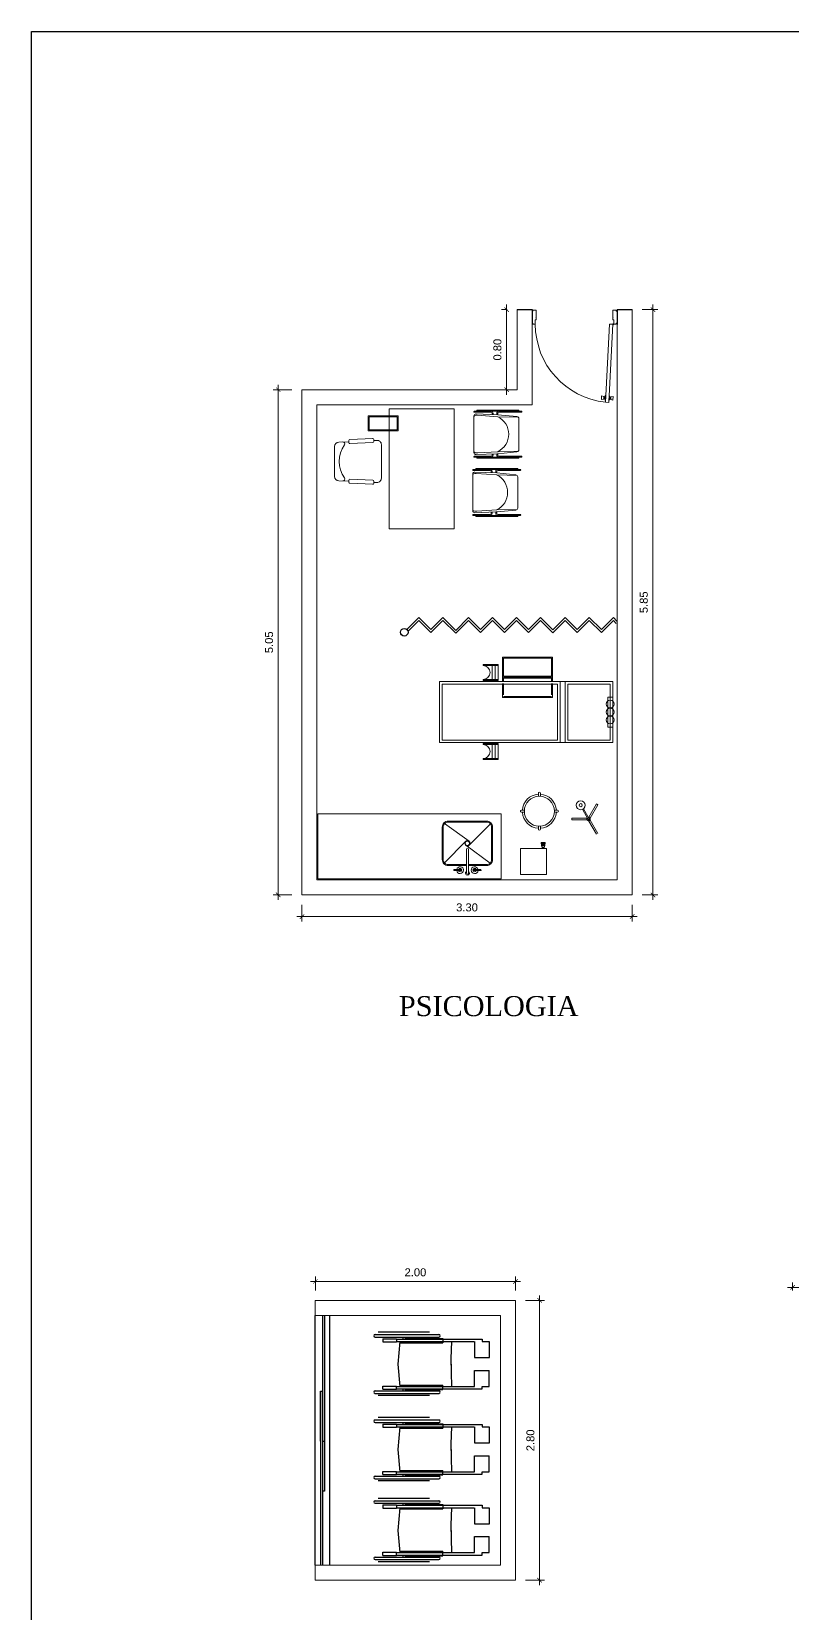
# Model space of a CAD drawing. Header units: metres. Extents: x 249 to 294.6, y -135.5 to -107.4.
# Drawn here: x 248.96 to 256.56, y -123.18 to -107.37 of the extents above; entities that cross this region are included whole.
import ezdxf

# ---------------------------------------------------------------- set-up
doc = ezdxf.new("R2010")
doc.units = ezdxf.units.M
doc.header["$MEASUREMENT"] = 0
doc.linetypes.add('HIDDEN', pattern=[0.375, 0.25, -0.125])
for name, color, linetype, lineweight in [('HATCH', 8, 'Continuous', 9), ('MUROS', 2, 'Continuous', 20), ('PROY', 5, 'HIDDEN', 13), ('PUERTAS', 97, 'Continuous', 13)]:
    doc.layers.add(name, color=color, linetype=linetype, lineweight=lineweight)
doc.styles.add('UNO', font='arial.ttf')
doc.dimstyles.new('EN 50', dxfattribs={"dimtxt": 0.08, "dimasz": 0.045, "dimexe": 0.05, "dimexo": 0.1, "dimgap": 0.05, "dimtad": 1, "dimlfac": -1, "dimzin": 1, "dimdsep": 46, "dimtxsty": 'UNO', "dimblk": 'ARCHTICK', "dimcen": 0.5, "dimdle": 0.05, "dimclrd": 1, "dimclre": 1, "dimclrt": 7, "dimazin": 0, "dimtm": 1e-09, "dimtfac": 1, "dimtix": 1, "dimtmove": 0, "dimatfit": 0, "dimldrblk": 'ARCHTICK', "dimfxl": 1, "dimtolj": 2, "dimlwd": 13, "dimlwe": 13, "dimarcsym": 0})

# ---------------------------------------------------------------- blocks, each defined once
blk = doc.blocks.new('_ArchTick')
at = {"color": 0, "linetype": 'ByBlock', "const_width": 0.15}
blk.add_lwpolyline([(-0.5, -0.5), (0.5, 0.5)], dxfattribs=at)
blk = doc.blocks.new('*D28')
at = {"color": 1, "lineweight": 13, "transparency": 16777216}
for p, q in [((256.516, -119.922), (259.362, -119.922)), ((256.566, -119.951), (256.566, -119.872)), ((259.312, -119.951), (259.312, -119.872))]:
    blk.add_line(p, q, dxfattribs=at)
at = {"layer": 'Defpoints', "color": 0, "transparency": 16777216}
for p in [(259.312, -119.922), (256.566, -120.051), (259.312, -120.051)]:
    blk.add_point(p, dxfattribs=at)
at = {"color": 1, "lineweight": 13, "transparency": 16777216, "xscale": 0.045, "yscale": 0.045, "zscale": 0.045, "rotation": 180}
blk.add_blockref('_ArchTick', (256.566, -119.922), dxfattribs=at)
at = {"color": 1, "lineweight": 13, "transparency": 16777216, "xscale": 0.045, "yscale": 0.045, "zscale": 0.045}
blk.add_blockref('_ArchTick', (259.312, -119.922), dxfattribs=at)
at = {"color": 7, "transparency": 16777216, "insert": (257.939, -119.831), "char_height": 0.08, "attachment_point": 5, "style": 'UNO'}
blk.add_mtext('\\A2;2.75', dxfattribs=at)
blk = doc.blocks.new('*D30')
at = {"color": 1, "lineweight": 13, "transparency": 16777216}
for p, q in [((253.895, -120.051), (254.086, -120.051)), ((254.036, -122.898), (254.036, -120.001)), ((253.895, -122.848), (254.086, -122.848))]:
    blk.add_line(p, q, dxfattribs=at)
at = {"layer": 'Defpoints', "color": 0, "transparency": 16777216}
for p in [(253.795, -120.051), (254.036, -120.051), (253.795, -122.848)]:
    blk.add_point(p, dxfattribs=at)
at = {"color": 1, "lineweight": 13, "transparency": 16777216, "xscale": 0.045, "yscale": 0.045, "zscale": 0.045}
for p, rotation in [((254.036, -120.051), 90), ((254.036, -122.848), 270)]:
    blk.add_blockref('_ArchTick', p, dxfattribs=dict(at, rotation=rotation))
at = {"color": 7, "transparency": 16777216, "insert": (253.945, -121.45), "char_height": 0.08, "attachment_point": 5, "rotation": 90, "style": 'UNO'}
blk.add_mtext('\\A2;2.80', dxfattribs=at)
blk = doc.blocks.new('GILÑF')
for p, q in [((-0.727, 0.321), (-0.215, 0.321)), ((-0.758, 0.294), (-0.121, 0.294)), ((-0.758, 0.269), (-0.121, 0.269)), ((-0.682, 0.252), (-0.682, 0.221)), ((-0.682, 0.252), (-0.545, 0.252)), ((-0.682, 0.221), (-0.545, 0.221)), ((-0.545, 0.252), (-0.545, 0.221)), ((-0.545, 0.249), (-0.081, 0.249)), ((-0.545, 0.224), (-0.081, 0.224)), ((-0.513, 0.224), (-0.533, -0.002)), ((-0.514, 0.212), (-0.081, 0.212)), ((-0.483, 0.269), (-0.483, 0.249)), ((-0.458, 0.269), (-0.458, 0.249)), ((-0.458, 0.256), (-0.081, 0.256)), ((-0.081, 0.256), (-0.081, 0.212)), ((-0.081, 0.249), (0.312, 0.249)), ((-0.081, 0.224), (0.232, 0.224)), ((0.005, 0.224), (-0.001, 0.054)), ((0.234, 0.224), (0.234, 0.064)), ((0.31, 0.224), (0.382, 0.224)), ((0.312, 0.249), (0.312, 0.224)), ((0.382, 0.224), (0.382, 0.064)), ((-0.001, 0.054), (0.001, -0.054)), ((-0.001, 0.054), (-0.001, 0.054)), ((-0.001, 0.054), (0.005, -0.224)), ((0.234, 0.082), (0.234, 0.064)), ((0.234, 0.064), (0.384, 0.064)), ((0.382, 0.087), (0.382, 0.064)), ((-0.533, -0.002), (-0.513, -0.224)), ((0.234, -0.224), (0.234, -0.064)), ((0.234, -0.064), (0.382, -0.064)), ((0.234, -0.078), (0.234, -0.064)), ((0.382, -0.224), (0.382, -0.064)), ((0.382, -0.082), (0.382, -0.064)), ((-0.758, -0.269), (-0.346, -0.269)), ((-0.758, -0.269), (-0.121, -0.269)), ((-0.758, -0.294), (-0.183, -0.294)), ((-0.758, -0.294), (-0.121, -0.294)), ((-0.727, -0.312), (-0.215, -0.312)), ((-0.682, -0.221), (-0.545, -0.221)), ((-0.682, -0.252), (-0.682, -0.221)), ((-0.682, -0.252), (-0.545, -0.252)), ((-0.545, -0.252), (-0.545, -0.221)), ((-0.545, -0.224), (-0.081, -0.224)), ((-0.545, -0.249), (-0.081, -0.249)), ((-0.514, -0.211), (-0.081, -0.211)), ((-0.483, -0.249), (-0.483, -0.269)), ((-0.458, -0.249), (-0.458, -0.269)), ((-0.458, -0.255), (-0.081, -0.255)), ((-0.382, -0.255), (-0.381, -0.255)), ((-0.081, -0.255), (-0.081, -0.211)), ((-0.081, -0.224), (0.234, -0.224)), ((-0.081, -0.249), (0.312, -0.249)), ((0.312, -0.224), (0.382, -0.224)), ((0.312, -0.249), (0.312, -0.224))]:
    blk.add_line(p, q)
for centre, start, end in [((-0.758, 0.281), 90, 270), ((-0.758, 0.281), 90, 270), ((-0.121, 0.281), 270, 90), ((-0.758, -0.281), 90, 270), ((-0.758, -0.281), 90, 270), ((-0.121, -0.281), 270, 90)]:
    blk.add_arc(centre, 0.0125, start, end)
blk = doc.blocks.new('*D32')
at = {"color": 1, "lineweight": 13, "transparency": 16777216}
for p, q in [((251.795, -119.951), (251.795, -119.812)), ((253.795, -119.951), (253.795, -119.812)), ((253.845, -119.862), (251.745, -119.862))]:
    blk.add_line(p, q, dxfattribs=at)
at = {"layer": 'Defpoints', "color": 0, "transparency": 16777216}
for p in [(251.795, -119.862), (251.795, -120.051), (253.795, -120.051)]:
    blk.add_point(p, dxfattribs=at)
at = {"color": 1, "lineweight": 13, "transparency": 16777216, "xscale": 0.045, "yscale": 0.045, "zscale": 0.045, "rotation": 180}
blk.add_blockref('_ArchTick', (251.795, -119.862), dxfattribs=at)
at = {"color": 1, "lineweight": 13, "transparency": 16777216, "xscale": 0.045, "yscale": 0.045, "zscale": 0.045}
blk.add_blockref('_ArchTick', (253.795, -119.862), dxfattribs=at)
at = {"color": 7, "transparency": 16777216, "insert": (252.795, -119.771), "char_height": 0.08, "attachment_point": 5, "style": 'UNO'}
blk.add_mtext('\\A2;2.00', dxfattribs=at)
blk = doc.blocks.new('TARJA')
for p, q in [((-0.014, -0.022), (-0.227, 0.194)), ((0.23, 0.196), (-0.014, 0.018)), ((0.232, -0.198), (0.019, 0.018)), ((0.019, -0.022), (-0.225, -0.2)), ((-0.008, -0.3), (-0.008, -0.06)), ((0.012, -0.3), (0.012, -0.06)), ((-0.134, -0.27), (-0.134, -0.273)), ((-0.134, -0.273), (-0.054, -0.273)), ((-0.127, -0.263), (-0.055, -0.263)), ((0.139, -0.273), (0.058, -0.273)), ((0.132, -0.263), (0.059, -0.263)), ((0.139, -0.27), (0.139, -0.273))]:
    blk.add_line(p, q)
for points in [[(0.012, -0.225), (0.194, -0.225, 0.414214), (0.254, -0.165), (0.254, 0.161, 0.414214), (0.194, 0.221), (-0.19, 0.221, 0.414214), (-0.25, 0.161), (-0.25, -0.165, 0.414214), (-0.19, -0.225), (-0.007, -0.225)], [(0.012, -0.215), (0.194, -0.215, 0.414214), (0.244, -0.165), (0.244, 0.161, 0.414214), (0.194, 0.211), (-0.19, 0.211, 0.414214), (-0.24, 0.161), (-0.24, -0.165, 0.414214), (-0.19, -0.215), (-0.007, -0.215)]]:
    blk.add_lwpolyline(points, format="xyb")
for radius in [0.026, 0.021]:
    blk.add_circle((0.002, -0.002), radius)
for centre, radius, start, end in [((0.002, -0.06), 0.01, 0, 180), ((-0.127, -0.27), 0.00711, 89.9822, 179.9822), ((-0.07, -0.27), 0.0345, 185.2545, 168.7617), ((-0.07, -0.27), 0.0167, 190.9013, 156.3336), ((0.002, -0.3), 0.02, 120, 60), ((0.002, -0.3), 0.01, 180, 0), ((0.075, -0.27), 0.0345, 11.2383, 354.7455), ((0.075, -0.27), 0.0167, 23.6664, 349.0987), ((0.132, -0.27), 0.00711, 0.0178, 90.0178)]:
    blk.add_arc(centre, radius, start, end)
blk = doc.blocks.new('CESTO')
for points in [[(-0.077, 0.159), (0.073, 0.159), (0.073, -0.141), (-0.077, -0.141)], [(-0.067, 0.149), (0.063, 0.149), (0.063, -0.131), (-0.067, -0.131)]]:
    blk.add_lwpolyline(points, close=True)
blk = doc.blocks.new('gkgk')
for p, q in [((-0.037, 0.806), (-0.039, 0.766)), ((-0.015, 0.77), (-0.039, 0.766)), ((-0.013, 0.8), (-0.037, 0.806)), ((-0.035, 0.002), (0.008, 0.83)), ((-0.014, 0.776), (-0.015, 0.77)), ((-0.014, 0.776), (-0.013, 0.794)), ((-0.01, 0.776), (-0.014, 0.776)), ((-0.013, 0.794), (-0.013, 0.8)), ((-0.009, 0.793), (-0.013, 0.794)), ((-0.01, 0.776), (-0.009, 0.793)), ((-0.01, 0.776), (-0.01, 0.773)), ((-0.006, 0.773), (-0.01, 0.773)), ((-0.009, 0.793), (-0.009, 0.796)), ((-0.005, 0.796), (-0.009, 0.796)), ((-0.006, 0.773), (-0.007, 0.77)), ((-0.003, 0.77), (-0.007, 0.77)), ((-0.006, 0.773), (-0.005, 0.796)), ((-0.001, 0.798), (-0.005, 0.799)), ((-0.005, 0.796), (-0.005, 0.799)), ((-0.003, 0.77), (-0.001, 0.798)), ((0.003, 0.758), (-0.003, 0.77)), ((0.006, 0.81), (-0.001, 0.798)), ((0.043, 0.828), (0, 0)), ((0.003, 0.758), (0.006, 0.81)), ((0.005, 0.758), (0.003, 0.758)), ((0.007, 0.81), (0.006, 0.81)), ((0.008, 0.83), (0.043, 0.828)), ((0.04, 0.756), (0.041, 0.756)), ((0.041, 0.756), (0.044, 0.808)), ((0.041, 0.782), (0.041, 0.782)), ((0.041, 0.782), (0.041, 0.782)), ((0.041, 0.756), (0.048, 0.767)), ((0.042, 0.808), (0.044, 0.808)), ((0.044, 0.808), (0.05, 0.796)), ((0.048, 0.767), (0.05, 0.796)), ((0.048, 0.767), (0.052, 0.767)), ((0.05, 0.796), (0.054, 0.796)), ((0.052, 0.77), (0.053, 0.792)), ((0.052, 0.77), (0.056, 0.77)), ((0.052, 0.77), (0.052, 0.767)), ((0.053, 0.792), (0.054, 0.796)), ((0.053, 0.792), (0.057, 0.792)), ((0.056, 0.772), (0.057, 0.79)), ((0.056, 0.772), (0.06, 0.772)), ((0.056, 0.772), (0.056, 0.77)), ((0.057, 0.79), (0.057, 0.792)), ((0.057, 0.79), (0.061, 0.79)), ((0.06, 0.772), (0.061, 0.79)), ((0.06, 0.772), (0.06, 0.766)), ((0.06, 0.766), (0.084, 0.76)), ((0.061, 0.79), (0.062, 0.796)), ((0.062, 0.796), (0.086, 0.799)), ((0.086, 0.799), (0.084, 0.76)), ((-0.07, 0.002), (-0.045, 0.002)), ((-0.07, 0.002), (-0.07, -0.008)), ((-0.045, 0.002), (-0.045, -0.043)), ((-0.035, 0.002), (0, 0)), ((0.785, 0.002), (0.785, -0.043)), ((0.81, 0.002), (0.785, 0.002)), ((0.81, 0.002), (0.81, -0.008)), ((-0.08, -0.008), (-0.08, -0.138)), ((-0.08, -0.008), (-0.07, -0.008)), ((-0.08, -0.138), (-0.07, -0.138)), ((-0.07, -0.138), (-0.07, -0.148)), ((-0.07, -0.148), (-0.035, -0.148)), ((-0.035, -0.043), (-0.045, -0.043)), ((-0.045, -0.073), (-0.045, -0.073)), ((-0.045, -0.073), (-0.045, -0.073)), ((-0.035, -0.043), (-0.035, -0.148)), ((-0.035, -0.148), (-0.035, -0.043)), ((0.775, -0.043), (0.775, -0.148)), ((0.775, -0.148), (0.775, -0.043)), ((0.775, -0.043), (0.785, -0.043)), ((0.81, -0.148), (0.775, -0.148)), ((0.785, -0.073), (0.785, -0.073)), ((0.785, -0.073), (0.785, -0.073)), ((0.82, -0.008), (0.81, -0.008)), ((0.82, -0.138), (0.81, -0.138)), ((0.81, -0.138), (0.81, -0.148)), ((0.82, -0.008), (0.82, -0.138))]:
    blk.add_line(p, q)
at = {"ltscale": 0.25}
blk.add_circle((-0.04, 0.002), 0.005, dxfattribs=at)
blk.add_arc((-0.045, 0.002), 0.83, 360, 83.893)
blk = doc.blocks.new('*D45')
at = {"color": 1, "lineweight": 13, "transparency": 16777216}
for p, q in [((251.661, -116.099), (251.661, -116.265)), ((254.961, -116.099), (254.961, -116.265)), ((251.611, -116.215), (255.011, -116.215))]:
    blk.add_line(p, q, dxfattribs=at)
at = {"layer": 'Defpoints', "color": 0, "transparency": 16777216}
for p in [(251.661, -115.999), (254.961, -115.999), (254.961, -116.215)]:
    blk.add_point(p, dxfattribs=at)
at = {"color": 1, "lineweight": 13, "transparency": 16777216, "xscale": 0.045, "yscale": 0.045, "zscale": 0.045, "rotation": 180}
blk.add_blockref('_ArchTick', (251.661, -116.215), dxfattribs=at)
at = {"color": 1, "lineweight": 13, "transparency": 16777216, "xscale": 0.045, "yscale": 0.045, "zscale": 0.045}
blk.add_blockref('_ArchTick', (254.961, -116.215), dxfattribs=at)
at = {"color": 7, "transparency": 16777216, "insert": (253.311, -116.124), "char_height": 0.08, "attachment_point": 5, "style": 'UNO'}
blk.add_mtext('\\A2;3.30', dxfattribs=at)
blk = doc.blocks.new('*D46')
at = {"color": 1, "lineweight": 13, "transparency": 16777216}
for p, q in [((251.561, -110.949), (251.373, -110.949)), ((251.423, -116.049), (251.423, -110.899)), ((251.561, -115.999), (251.373, -115.999))]:
    blk.add_line(p, q, dxfattribs=at)
at = {"layer": 'Defpoints', "color": 0, "transparency": 16777216}
for p in [(251.423, -110.949), (251.661, -110.949), (251.661, -115.999)]:
    blk.add_point(p, dxfattribs=at)
at = {"color": 1, "lineweight": 13, "transparency": 16777216, "xscale": 0.045, "yscale": 0.045, "zscale": 0.045}
for p, rotation in [((251.423, -110.949), 90), ((251.423, -115.999), 270)]:
    blk.add_blockref('_ArchTick', p, dxfattribs=dict(at, rotation=rotation))
at = {"color": 7, "transparency": 16777216, "insert": (251.332, -113.474), "char_height": 0.08, "attachment_point": 5, "rotation": 90, "style": 'UNO'}
blk.add_mtext('\\A2;5.05', dxfattribs=at)
blk = doc.blocks.new('*D47')
at = {"color": 1, "lineweight": 13, "transparency": 16777216}
for p, q in [((253.711, -110.149), (253.656, -110.149)), ((253.706, -110.999), (253.706, -110.099)), ((253.711, -110.949), (253.656, -110.949))]:
    blk.add_line(p, q, dxfattribs=at)
at = {"layer": 'Defpoints', "color": 0, "transparency": 16777216}
for p in [(253.706, -110.149), (253.811, -110.149), (253.811, -110.949)]:
    blk.add_point(p, dxfattribs=at)
at = {"color": 1, "lineweight": 13, "transparency": 16777216, "xscale": 0.045, "yscale": 0.045, "zscale": 0.045}
for p, rotation in [((253.706, -110.149), 90), ((253.706, -110.949), 270)]:
    blk.add_blockref('_ArchTick', p, dxfattribs=dict(at, rotation=rotation))
at = {"color": 7, "transparency": 16777216, "insert": (253.615, -110.549), "char_height": 0.08, "attachment_point": 5, "rotation": 90, "style": 'UNO'}
blk.add_mtext('\\A2;0.80', dxfattribs=at)
blk = doc.blocks.new('*D48')
at = {"color": 1, "lineweight": 13, "transparency": 16777216}
for p, q in [((255.061, -110.149), (255.219, -110.149)), ((255.169, -110.099), (255.169, -116.049)), ((255.061, -115.999), (255.219, -115.999))]:
    blk.add_line(p, q, dxfattribs=at)
at = {"layer": 'Defpoints', "color": 0, "transparency": 16777216}
for p in [(254.961, -110.149), (254.961, -115.999), (255.169, -115.999)]:
    blk.add_point(p, dxfattribs=at)
at = {"color": 1, "lineweight": 13, "transparency": 16777216, "xscale": 0.045, "yscale": 0.045, "zscale": 0.045}
for p, rotation in [((255.169, -110.149), 90), ((255.169, -115.999), 270)]:
    blk.add_blockref('_ArchTick', p, dxfattribs=dict(at, rotation=rotation))
at = {"color": 7, "transparency": 16777216, "insert": (255.078, -113.074), "char_height": 0.08, "attachment_point": 5, "rotation": 90, "style": 'UNO'}
blk.add_mtext('\\A2;5.85', dxfattribs=at)

msp = doc.modelspace()

# ---------------------------------------------------------------- linework, layer by layer
for p, q in [((253.811, -110.149), (253.961, -110.149)), ((253.961, -110.149), (253.961, -110.299)), ((254.811, -110.149), (254.961, -110.149)), ((254.811, -110.149), (254.811, -110.299)), ((251.793, -122.698), (251.793, -120.201)), ((251.865, -120.201), (251.865, -122.698)), ((251.885, -120.201), (251.885, -121.959)), ((251.94, -122.698), (251.94, -120.201)), ((251.845, -120.959), (251.845, -122.698)), ((251.845, -121.459), (251.845, -120.959)), ((251.845, -120.959), (251.865, -120.959)), ((251.865, -121.459), (251.885, -121.459)), ((251.885, -121.459), (251.885, -121.959)), ((251.885, -121.959), (251.865, -121.959))]:
    msp.add_line(p, q)
msp.add_lwpolyline([(248.958, -107.37), (294.573, -107.37), (294.573, -135.504), (248.958, -135.504)], close=True)
msp.add_circle((252.683, -113.374), 0.038)
at = {"layer": 'HATCH'}
for p, q in [((253.379, -111.219), (253.379, -111.211)), ((253.379, -111.219), (253.379, -111.23)), ((253.379, -111.561), (253.379, -111.225)), ((253.391, -111.164), (253.383, -111.164)), ((253.391, -111.174), (253.383, -111.174)), ((253.552, -111.164), (253.391, -111.164)), ((253.552, -111.174), (253.391, -111.174)), ((253.412, -111.205), (253.399, -111.205)), ((253.619, -111.199), (253.4, -111.191)), ((253.829, -111.154), (253.409, -111.154)), ((253.409, -111.164), (253.409, -111.154)), ((253.412, -111.205), (253.619, -111.219)), ((253.631, -111.164), (253.534, -111.164)), ((253.562, -111.197), (253.562, -111.184)), ((253.609, -111.164), (253.572, -111.164)), ((253.572, -111.198), (253.572, -111.184)), ((253.609, -111.164), (253.631, -111.164)), ((253.619, -111.164), (253.609, -111.164)), ((253.609, -111.184), (253.609, -111.199)), ((253.619, -111.164), (253.64, -111.164)), ((253.619, -111.184), (253.619, -111.199)), ((253.619, -111.199), (253.619, -111.184)), ((253.81, -111.218), (253.619, -111.199)), ((253.619, -111.219), (253.823, -111.225)), ((253.846, -111.164), (253.629, -111.164)), ((253.829, -111.174), (253.629, -111.174)), ((253.629, -111.174), (253.646, -111.174)), ((253.64, -111.164), (253.854, -111.164)), ((253.646, -111.174), (253.829, -111.174)), ((253.829, -111.164), (253.829, -111.154)), ((253.829, -111.174), (253.846, -111.174)), ((253.829, -111.55), (253.829, -111.238)), ((253.846, -111.164), (253.854, -111.164)), ((253.846, -111.174), (253.854, -111.174)), ((252.138, -111.448), (252.368, -111.438)), ((252.378, -111.447), (252.379, -111.467)), ((251.987, -111.516), (251.987, -111.817)), ((252.028, -111.473), (252.129, -111.469)), ((252.129, -111.459), (252.13, -111.479)), ((252.14, -111.488), (252.37, -111.478)), ((252.379, -111.457), (252.41, -111.456)), ((252.455, -111.498), (252.455, -111.834)), ((253.379, -111.552), (253.379, -111.552)), ((253.379, -111.569), (253.379, -111.552)), ((253.379, -111.569), (253.379, -111.578)), ((253.408, -111.581), (253.399, -111.581)), ((253.609, -111.59), (253.4, -111.598)), ((253.408, -111.581), (253.419, -111.581)), ((253.419, -111.581), (253.619, -111.569)), ((253.562, -111.591), (253.562, -111.604)), ((253.572, -111.591), (253.572, -111.604)), ((253.609, -111.59), (253.619, -111.589)), ((253.609, -111.59), (253.609, -111.604)), ((253.823, -111.564), (253.619, -111.569)), ((253.619, -111.569), (253.619, -111.569)), ((253.81, -111.57), (253.619, -111.589)), ((253.619, -111.604), (253.619, -111.589)), ((253.619, -111.604), (253.619, -111.589)), ((253.81, -111.57), (253.81, -111.57)), ((253.38, -111.746), (253.372, -111.746)), ((253.38, -111.756), (253.372, -111.756)), ((253.541, -111.746), (253.38, -111.746)), ((253.541, -111.756), (253.38, -111.756)), ((253.39, -111.614), (253.383, -111.614)), ((253.39, -111.624), (253.383, -111.624)), ((253.552, -111.614), (253.39, -111.614)), ((253.39, -111.614), (253.552, -111.614)), ((253.39, -111.614), (253.39, -111.614)), ((253.552, -111.624), (253.39, -111.624)), ((253.39, -111.624), (253.39, -111.624)), ((253.409, -111.624), (253.39, -111.624)), ((253.818, -111.736), (253.398, -111.736)), ((253.398, -111.746), (253.398, -111.736)), ((253.409, -111.634), (253.409, -111.624)), ((253.409, -111.634), (253.409, -111.624)), ((253.409, -111.634), (253.409, -111.624)), ((253.409, -111.624), (253.439, -111.624)), ((253.409, -111.634), (253.409, -111.624)), ((253.409, -111.634), (253.409, -111.624)), ((253.829, -111.634), (253.409, -111.634)), ((253.409, -111.634), (253.829, -111.634)), ((253.62, -111.746), (253.523, -111.746)), ((253.551, -111.779), (253.551, -111.766)), ((253.629, -111.624), (253.552, -111.624)), ((253.598, -111.746), (253.561, -111.746)), ((253.561, -111.779), (253.561, -111.766)), ((253.572, -111.614), (253.572, -111.614)), ((253.598, -111.746), (253.62, -111.746)), ((253.608, -111.746), (253.598, -111.746)), ((253.598, -111.766), (253.598, -111.781)), ((253.608, -111.746), (253.629, -111.746)), ((253.608, -111.766), (253.608, -111.781)), ((253.608, -111.781), (253.608, -111.766)), ((253.835, -111.746), (253.618, -111.746)), ((253.818, -111.756), (253.618, -111.756)), ((253.618, -111.756), (253.635, -111.756)), ((253.629, -111.614), (253.846, -111.614)), ((253.847, -111.614), (253.629, -111.614)), ((253.629, -111.624), (253.846, -111.624)), ((253.629, -111.746), (253.843, -111.746)), ((253.635, -111.756), (253.818, -111.756)), ((253.829, -111.624), (253.799, -111.624)), ((253.818, -111.746), (253.818, -111.736)), ((253.818, -111.756), (253.835, -111.756)), ((253.829, -111.634), (253.829, -111.624)), ((253.829, -111.634), (253.829, -111.624)), ((253.829, -111.624), (253.846, -111.624)), ((253.829, -111.634), (253.829, -111.624)), ((253.829, -111.634), (253.829, -111.624)), ((253.829, -111.634), (253.829, -111.624)), ((253.835, -111.746), (253.843, -111.746)), ((253.835, -111.756), (253.843, -111.756)), ((253.846, -111.614), (253.843, -111.614)), ((253.845, -111.624), (253.854, -111.624)), ((253.845, -111.624), (253.846, -111.624)), ((253.847, -111.614), (253.85, -111.614)), ((253.85, -111.614), (253.854, -111.614)), ((252.028, -111.86), (252.129, -111.864)), ((252.129, -111.874), (252.13, -111.854)), ((252.138, -111.885), (252.368, -111.895)), ((252.14, -111.845), (252.37, -111.855)), ((252.378, -111.886), (252.379, -111.866)), ((252.379, -111.876), (252.41, -111.877)), ((253.368, -111.801), (253.368, -111.793)), ((253.368, -111.801), (253.368, -111.812)), ((253.368, -112.142), (253.368, -111.807)), ((253.401, -111.787), (253.388, -111.787)), ((253.608, -111.781), (253.389, -111.773)), ((253.401, -111.787), (253.608, -111.801)), ((253.799, -111.8), (253.608, -111.781)), ((253.608, -111.801), (253.812, -111.806)), ((253.818, -112.132), (253.818, -111.82)), ((253.368, -112.133), (253.368, -112.133)), ((253.368, -112.151), (253.368, -112.133)), ((253.368, -112.151), (253.368, -112.159)), ((253.379, -112.196), (253.372, -112.196)), ((253.379, -112.206), (253.372, -112.206)), ((253.541, -112.196), (253.379, -112.196)), ((253.379, -112.196), (253.541, -112.196)), ((253.379, -112.196), (253.379, -112.196)), ((253.541, -112.206), (253.379, -112.206)), ((253.379, -112.206), (253.379, -112.206)), ((253.398, -112.206), (253.379, -112.206)), ((253.397, -112.162), (253.388, -112.162)), ((253.598, -112.171), (253.389, -112.179)), ((253.397, -112.162), (253.408, -112.162)), ((253.398, -112.216), (253.398, -112.206)), ((253.398, -112.216), (253.398, -112.206)), ((253.398, -112.216), (253.398, -112.206)), ((253.398, -112.206), (253.428, -112.206)), ((253.398, -112.216), (253.398, -112.206)), ((253.398, -112.216), (253.398, -112.206)), ((253.818, -112.216), (253.398, -112.216)), ((253.398, -112.216), (253.818, -112.216)), ((253.408, -112.162), (253.608, -112.151)), ((253.618, -112.206), (253.541, -112.206)), ((253.551, -112.173), (253.551, -112.186)), ((253.561, -112.173), (253.561, -112.186)), ((253.561, -112.196), (253.561, -112.196)), ((253.598, -112.171), (253.598, -112.186)), ((253.598, -112.171), (253.608, -112.171)), ((253.812, -112.146), (253.608, -112.151)), ((253.608, -112.151), (253.608, -112.151)), ((253.799, -112.152), (253.608, -112.171)), ((253.608, -112.186), (253.608, -112.171)), ((253.608, -112.186), (253.608, -112.171)), ((253.618, -112.196), (253.835, -112.196)), ((253.836, -112.196), (253.618, -112.196)), ((253.618, -112.206), (253.835, -112.206)), ((253.818, -112.206), (253.788, -112.206)), ((253.799, -112.152), (253.799, -112.152)), ((253.818, -112.216), (253.818, -112.206)), ((253.818, -112.216), (253.818, -112.206)), ((253.818, -112.206), (253.835, -112.206)), ((253.818, -112.216), (253.818, -112.206)), ((253.818, -112.216), (253.818, -112.206)), ((253.818, -112.216), (253.818, -112.206)), ((253.835, -112.196), (253.832, -112.196)), ((253.834, -112.206), (253.843, -112.206)), ((253.834, -112.206), (253.835, -112.206)), ((253.836, -112.196), (253.839, -112.196)), ((253.839, -112.196), (253.843, -112.196)), ((254.166, -113.624), (253.666, -113.624)), ((253.666, -113.624), (253.666, -113.867)), ((253.676, -113.634), (254.156, -113.634)), ((253.676, -113.634), (253.676, -113.814)), ((254.156, -113.634), (254.156, -113.814)), ((254.166, -113.865), (254.166, -113.624)), ((253.471, -113.696), (253.621, -113.696)), ((253.471, -113.696), (253.471, -113.706)), ((253.471, -113.706), (253.621, -113.706)), ((253.561, -113.846), (253.561, -113.706)), ((253.591, -113.846), (253.591, -113.706)), ((253.621, -113.856), (253.621, -113.696)), ((253.666, -113.824), (254.166, -113.824)), ((253.676, -113.814), (254.156, -113.814)), ((253.037, -114.476), (253.037, -113.866)), ((253.037, -113.866), (254.767, -113.866)), ((253.062, -114.451), (253.062, -113.891)), ((253.062, -113.891), (254.217, -113.891)), ((253.471, -113.846), (253.621, -113.846)), ((253.471, -113.846), (253.471, -113.856)), ((253.471, -113.856), (253.621, -113.856)), ((253.666, -114.024), (253.666, -113.885)), ((253.676, -113.834), (254.156, -113.834)), ((253.676, -113.834), (253.676, -113.867)), ((253.676, -113.885), (253.676, -113.998)), ((254.156, -113.834), (254.156, -113.865)), ((254.156, -113.885), (254.156, -113.998)), ((254.166, -114.024), (254.166, -113.885)), ((254.217, -113.891), (254.217, -114.451)), ((254.242, -113.866), (254.242, -114.474)), ((254.292, -113.866), (254.292, -114.474)), ((254.742, -113.891), (254.317, -113.891)), ((254.317, -113.891), (254.317, -114.451)), ((254.742, -114.451), (254.742, -113.891)), ((254.767, -113.866), (254.767, -114.476)), ((253.666, -114.024), (254.166, -114.024)), ((253.676, -114.014), (254.156, -114.014)), ((254.718, -114.022), (254.768, -114.022)), ((254.718, -114.322), (254.718, -114.022)), ((254.768, -114.022), (254.768, -114.322)), ((254.217, -114.451), (253.062, -114.451)), ((254.317, -114.451), (254.742, -114.451)), ((254.768, -114.322), (254.718, -114.322)), ((254.767, -114.476), (253.037, -114.476)), ((253.471, -114.486), (253.621, -114.486)), ((253.471, -114.496), (253.471, -114.486)), ((253.471, -114.496), (253.621, -114.496)), ((253.561, -114.496), (253.561, -114.636)), ((253.591, -114.496), (253.591, -114.636)), ((253.621, -114.486), (253.621, -114.646)), ((253.471, -114.636), (253.621, -114.636)), ((253.471, -114.646), (253.471, -114.636)), ((253.471, -114.646), (253.621, -114.646)), ((254.024, -114.982), (254.024, -115.013)), ((254.044, -115.013), (254.044, -114.982)), ((254.529, -115.222), (254.606, -115.089)), ((254.62, -115.097), (254.606, -115.089)), ((253.885, -115.152), (253.854, -115.152)), ((253.854, -115.172), (253.885, -115.172)), ((254.184, -115.152), (254.214, -115.152)), ((254.214, -115.172), (254.184, -115.172)), ((254.357, -115.233), (254.357, -115.249)), ((254.357, -115.233), (254.51, -115.233)), ((254.523, -115.244), (254.465, -115.143)), ((254.532, -115.238), (254.474, -115.138)), ((254.51, -115.233), (254.515, -115.23)), ((254.51, -115.233), (254.51, -115.249)), ((254.524, -115.225), (254.529, -115.222)), ((254.543, -115.23), (254.529, -115.222)), ((254.543, -115.23), (254.62, -115.097)), ((254.543, -115.23), (254.543, -115.252)), ((254.024, -115.342), (254.024, -115.312)), ((254.044, -115.312), (254.044, -115.342)), ((254.357, -115.249), (254.51, -115.249)), ((254.529, -115.26), (254.51, -115.249)), ((254.543, -115.252), (254.529, -115.26)), ((254.529, -115.26), (254.606, -115.393)), ((254.543, -115.252), (254.62, -115.385)), ((253.845, -115.534), (254.073, -115.534)), ((254.052, -115.478), (254.093, -115.478)), ((254.052, -115.483), (254.092, -115.483)), ((254.053, -115.488), (254.091, -115.488)), ((254.054, -115.493), (254.09, -115.493)), ((254.055, -115.498), (254.09, -115.498)), ((254.056, -115.503), (254.089, -115.503)), ((254.057, -115.508), (254.088, -115.508)), ((254.07, -115.524), (254.07, -115.534)), ((254.075, -115.524), (254.075, -115.534))]:
    msp.add_line(p, q, dxfattribs=at)
for points in [[(252.534, -112.34), (252.534, -111.139), (253.184, -111.139), (253.184, -112.34)], [(253.652, -115.188), (253.652, -115.838), (251.819, -115.838), (251.819, -115.188)], [(253.845, -115.794), (253.845, -115.534), (254.105, -115.534), (254.105, -115.794)]]:
    msp.add_lwpolyline(points, close=True, dxfattribs=at)
msp.add_lwpolyline([(254.085, -115.52), (254.093, -115.48, 0.487928), (254.088, -115.474), (254.057, -115.474, 0.487928), (254.052, -115.48), (254.059, -115.52, 0.344151), (254.064, -115.524), (254.081, -115.524, 0.344151)], format="xyb", close=True, dxfattribs=at)
for centre, radius in [((253.384, -111.169), 0.005), ((253.854, -111.169), 0.005), ((253.373, -111.751), 0.005), ((253.384, -111.619), 0.005), ((253.843, -111.751), 0.005), ((253.854, -111.619), 0.005), ((253.373, -112.201), 0.005), ((253.843, -112.201), 0.005), ((254.742, -114.091), 0.0393), ((254.742, -114.171), 0.0393), ((254.742, -114.25), 0.0393), ((254.034, -115.162), 0.15), ((254.447, -115.102), 0.0448), ((254.447, -115.102), 0.016)]:
    msp.add_circle(centre, radius, dxfattribs=at)
for centre, radius, start, end in [((253.399, -111.211), 0.02, 85.2364, 180), ((253.399, -111.225), 0.02, 90, 180), ((253.552, -111.184), 0.02, 0, 90), ((253.552, -111.184), 0.01, 0, 90), ((253.629, -111.184), 0.02, 90, 180), ((253.629, -111.184), 0.01, 90, 180), ((253.534, -111.394), 0.194, 295.6954, 64.3046), ((253.809, -111.238), 0.02, 0, 87.2737), ((252.139, -111.458), 0.01, 92.6026, 182.6026), ((252.368, -111.448), 0.01, 2.6026, 92.6026), ((252.03, -111.516), 0.0425, 92.6026, 180), ((252.304, -111.666), 0.272, 142.675, 217.2182), ((252.07, -111.491), 0.02, 330.1097, 95.8735), ((252.14, -111.478), 0.01, 182.6026, 272.6026), ((252.369, -111.468), 0.01, 272.6026, 2.6026), ((252.412, -111.498), 0.0425, 0, 92.6026), ((253.399, -111.561), 0.02, 180, 270), ((253.399, -111.578), 0.02, 180, 274.7636), ((253.552, -111.604), 0.02, 270, 0), ((253.552, -111.604), 0.01, 270, 0), ((253.629, -111.604), 0.02, 180, 270), ((253.629, -111.604), 0.01, 180, 270), ((253.629, -111.604), 0.01, 180, 270), ((253.809, -111.55), 0.02, 272.7263, 0), ((253.541, -111.766), 0.02, 0, 90), ((253.541, -111.766), 0.01, 0, 90), ((253.618, -111.766), 0.02, 90, 180), ((253.618, -111.766), 0.01, 90, 180), ((252.03, -111.817), 0.0425, 180, 267.3974), ((252.07, -111.841), 0.02, 264.1265, 29.8903), ((252.139, -111.875), 0.01, 177.3974, 267.3974), ((252.14, -111.855), 0.01, 87.3974, 177.3974), ((252.368, -111.885), 0.01, 267.3974, 357.3974), ((252.369, -111.865), 0.01, 357.3974, 87.3974), ((252.412, -111.834), 0.0425, 267.3974, 0), ((253.388, -111.793), 0.02, 85.2364, 180), ((253.388, -111.807), 0.02, 90, 180), ((253.523, -111.976), 0.194, 295.6954, 64.3046), ((253.798, -111.82), 0.02, 0, 87.2737), ((253.388, -112.142), 0.02, 180, 270), ((253.388, -112.159), 0.02, 180, 274.7636), ((253.541, -112.186), 0.02, 270, 0), ((253.541, -112.186), 0.01, 270, 0), ((253.618, -112.186), 0.02, 180, 270), ((253.618, -112.186), 0.01, 180, 270), ((253.618, -112.186), 0.01, 180, 270), ((253.798, -112.132), 0.02, 272.7263, 0), ((253.471, -113.776), 0.07, 270.1612, 89.8388), ((253.471, -114.566), 0.07, 270.1612, 89.8388), ((254.034, -115.162), 0.17, 93.3723, 176.6277), ((254.034, -114.982), 0.01, 0, 180), ((254.034, -115.162), 0.17, 3.3723, 86.6277), ((253.854, -115.162), 0.01, 90, 270), ((254.034, -115.162), 0.17, 183.3723, 266.6277), ((254.034, -115.162), 0.17, 273.3723, 356.6277), ((254.214, -115.162), 0.01, 270, 90), ((254.528, -115.241), 0.0096, 152.231, 87.769), ((254.528, -115.241), 0.00512, 210, 30), ((254.034, -115.342), 0.01, 180, 0)]:
    msp.add_arc(centre, radius, start, end, dxfattribs=at)
at = {"layer": 'MUROS'}
for p, q in [((253.811, -110.149), (253.811, -110.949)), ((253.961, -110.149), (253.961, -111.099)), ((254.811, -115.849), (254.811, -110.149)), ((254.961, -115.999), (254.961, -110.149)), ((251.661, -110.949), (253.811, -110.949)), ((251.661, -115.999), (251.661, -110.949)), ((251.811, -111.099), (253.961, -111.099)), ((251.811, -115.849), (251.811, -111.099)), ((251.811, -115.849), (254.811, -115.849)), ((251.661, -115.999), (254.961, -115.999)), ((253.795, -120.051), (251.793, -120.051)), ((251.793, -120.051), (251.793, -120.201)), ((253.795, -120.051), (253.795, -122.848)), ((251.793, -120.201), (253.645, -120.201)), ((253.645, -120.201), (253.645, -122.698)), ((251.793, -122.848), (251.793, -122.698)), ((251.793, -122.698), (253.645, -122.698)), ((253.795, -122.848), (251.793, -122.848))]:
    msp.add_line(p, q, dxfattribs=at)
at = {"layer": 'PROY', "ltscale": 0.8}
for p, q in [((252.71, -113.347), (252.83, -113.227)), ((252.72, -113.365), (252.83, -113.255)), ((252.95, -113.347), (252.83, -113.227)), ((252.95, -113.375), (252.83, -113.255)), ((252.95, -113.347), (253.07, -113.227)), ((252.95, -113.375), (253.07, -113.255)), ((253.198, -113.355), (253.07, -113.227)), ((253.198, -113.383), (253.07, -113.255)), ((253.198, -113.355), (253.326, -113.227)), ((253.198, -113.383), (253.326, -113.255)), ((253.446, -113.347), (253.326, -113.227)), ((253.446, -113.375), (253.326, -113.255)), ((253.446, -113.347), (253.566, -113.227)), ((253.446, -113.375), (253.566, -113.255)), ((253.686, -113.347), (253.566, -113.227)), ((253.686, -113.375), (253.566, -113.255)), ((253.686, -113.347), (253.807, -113.227)), ((253.686, -113.375), (253.807, -113.255)), ((253.927, -113.347), (253.807, -113.227)), ((253.927, -113.375), (253.807, -113.255)), ((253.927, -113.347), (254.047, -113.227)), ((253.927, -113.375), (254.047, -113.255)), ((254.17, -113.35), (254.047, -113.227)), ((254.17, -113.378), (254.047, -113.255)), ((254.17, -113.35), (254.293, -113.227)), ((254.17, -113.378), (254.293, -113.255)), ((254.413, -113.347), (254.293, -113.227)), ((254.413, -113.375), (254.293, -113.255)), ((254.413, -113.347), (254.533, -113.227)), ((254.413, -113.375), (254.533, -113.255)), ((254.654, -113.347), (254.533, -113.227)), ((254.654, -113.375), (254.533, -113.255)), ((254.654, -113.347), (254.774, -113.227)), ((254.654, -113.375), (254.774, -113.255)), ((254.81, -113.264), (254.774, -113.227)), ((254.803, -113.285), (254.774, -113.255))]:
    msp.add_line(p, q, dxfattribs=at)

# ---------------------------------------------------------------- block references
for p in [(253.151, -120.687), (253.151, -121.54), (253.151, -122.348)]:
    msp.add_blockref('GILÑF', p)
at = {"layer": 'HATCH', "xscale": -1, "rotation": 270}
msp.add_blockref('CESTO', (252.464, -111.284), dxfattribs=at)
at = {"layer": 'HATCH', "xscale": -1}
msp.add_blockref('TARJA', (253.317, -115.481), dxfattribs=at)
at = {"layer": 'PUERTAS', "xscale": 0.9444444444445139, "yscale": 0.9444444444445139, "zscale": 0.9444444444445139, "rotation": 180.0000000002858}
msp.add_blockref('gkgk', (254.735, -110.293), dxfattribs=at)

# ---------------------------------------------------------------- texts
at = {"insert": (252.63, -117.01), "char_height": 0.2, "width": 3.80694, "attachment_point": 1}
msp.add_mtext('{\\fTimes New Roman|b0|i0|c0|p18;\\C2;PSICOLOGIA}', dxfattribs=at)

# ---------------------------------------------------------------- dimensions: what is measured, and where the dimension line sits
for base, p1, p2, picture, middle in [((253.706, -110.149), (253.811, -110.949), (253.811, -110.149), '*D47', (253.615, -110.549)), ((255.169, -115.999), (254.961, -110.149), (254.961, -115.999), '*D48', (255.078, -113.074)), ((251.423, -110.949), (251.661, -115.999), (251.661, -110.949), '*D46', (251.332, -113.474)), ((254.036, -120.051), (253.795, -122.848), (253.795, -120.051), '*D30', (253.945, -121.45))]:
    dim = msp.add_linear_dim(base=base, p1=p1, p2=p2, angle=90, dimstyle='EN 50')
    dim.commit()
    dim.dimension.update_dxf_attribs({"geometry": picture, "text_midpoint": middle})
for base, p1, p2, picture, middle in [((254.961, -116.215), (251.661, -115.999), (254.961, -115.999), '*D45', (253.311, -116.124)), ((251.795, -119.862), (253.795, -120.051), (251.795, -120.051), '*D32', (252.795, -119.771)), ((259.312, -119.922), (256.566, -120.051), (259.312, -120.051), '*D28', (257.939, -119.831))]:
    dim = msp.add_linear_dim(base=base, p1=p1, p2=p2, dimstyle='EN 50')
    dim.commit()
    dim.dimension.update_dxf_attribs({"geometry": picture, "text_midpoint": middle})

doc.saveas('drawing.dxf')
